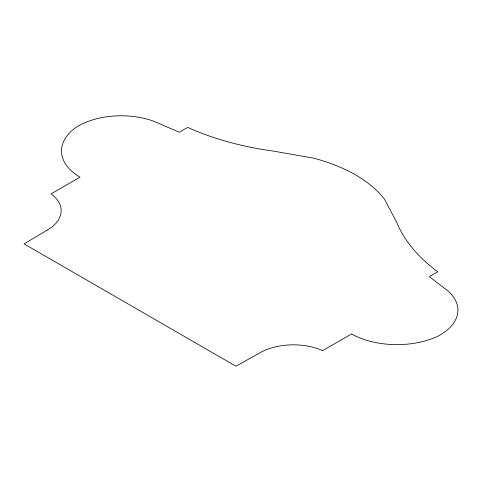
<?xml version="1.0" encoding="UTF-8"?>
<svg xmlns="http://www.w3.org/2000/svg" width="482" height="482" viewBox="0 0 482 482"><rect width="100%" height="100%" fill="white"/><g stroke="black" fill="none" stroke-linecap="round" stroke-linejoin="round"><path stroke-width="0.72" d="M47.079 230.215L24.1 243.916L235.945 366.224L259.684 352.957A47.483 27.414 0 0 1 322.657 350.637L351.547 333.954A64.847 37.439 0 0 0 438.078 336.117A60.84 35.126 0 0 0 448.236 291.176L429.366 276.638L437.752 271.8A221.901 128.116 0 0 1 396.686 222.262L384.467 199.15A141.202 81.518 0 0 0 313.372 158.102L273.463 151.113A221.901 128.116 0 0 1 187.655 127.405L179.268 132.249L154.095 121.356A60.84 35.126 0 0 0 76.246 127.218A64.847 37.439 0 0 0 79.994 177.177L51.104 193.86A47.483 27.414 0 0 1 47.079 230.215"/></g></svg>
